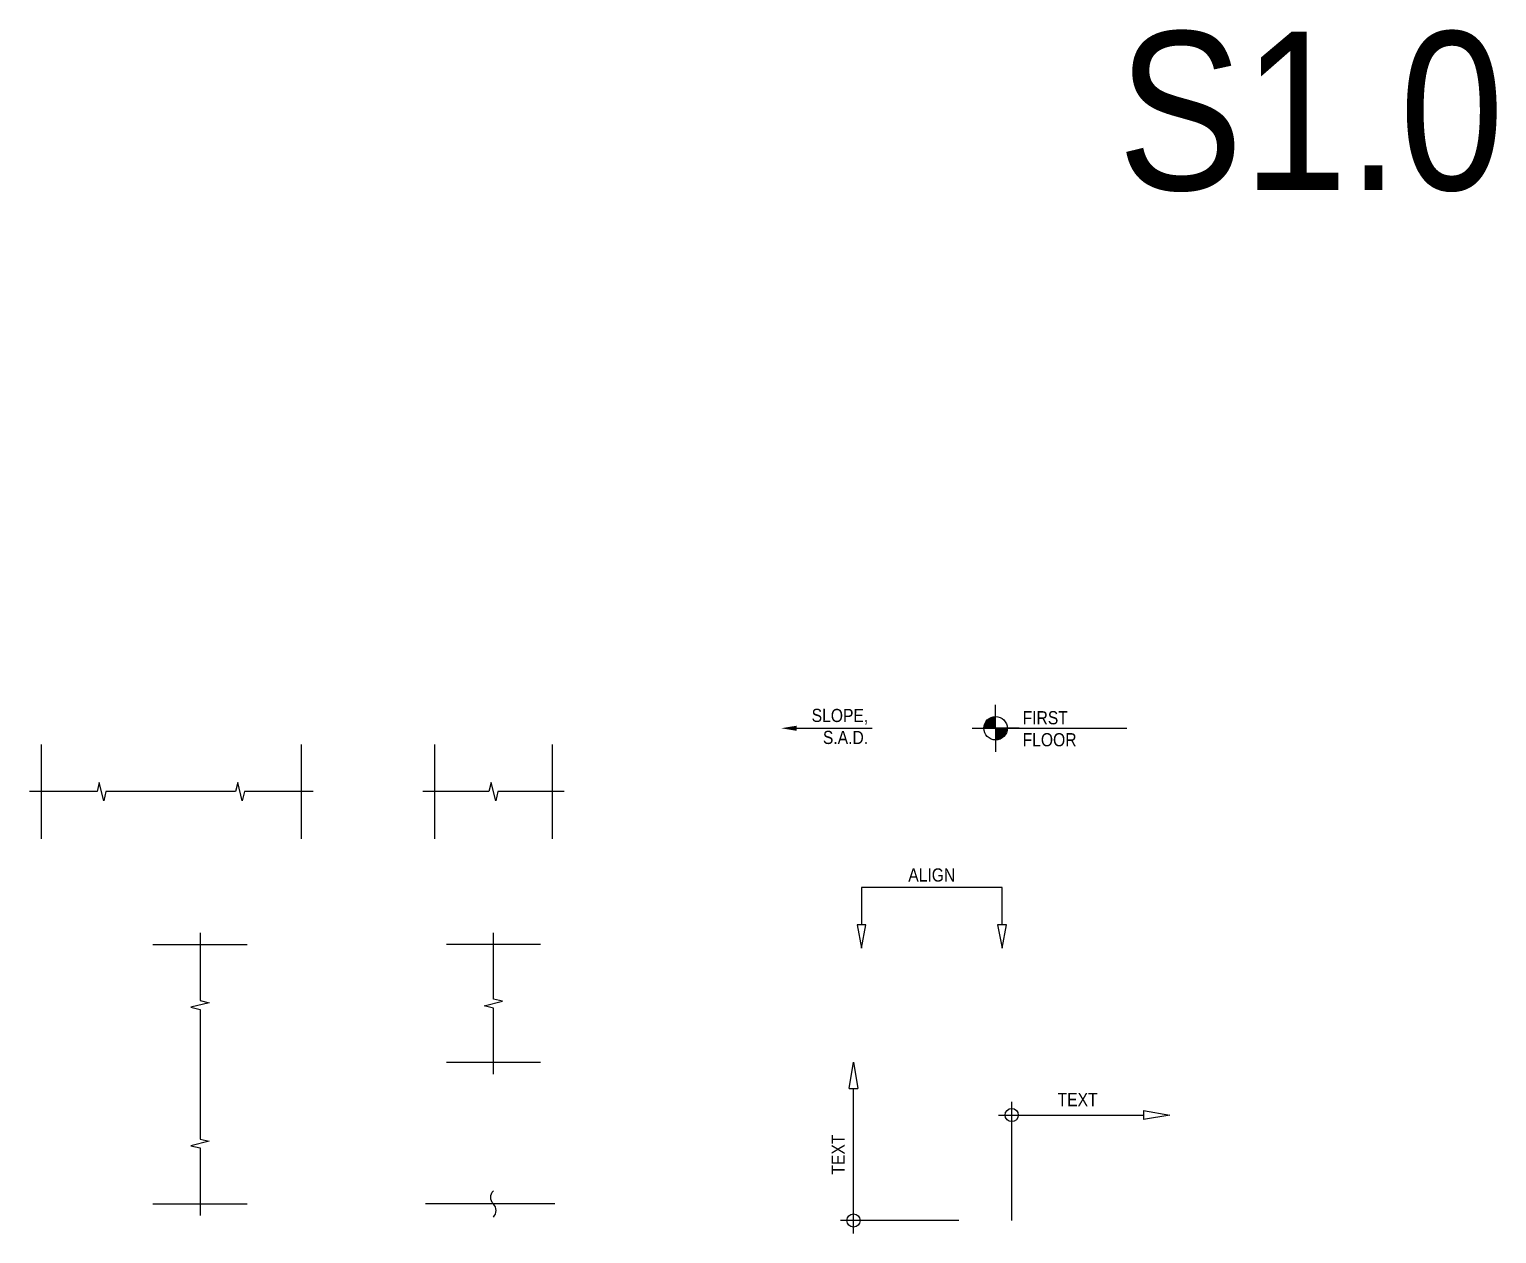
# Model space of a CAD drawing. Header units: inches. Extents: x -16404 to 14624, y -1591 to 16152.
# Drawn here: x 2294 to 2461, y -160.8 to -23.7 of the extents above; entities that cross this region are included whole.
import ezdxf
from ezdxf import colors
from ezdxf.entities.mleader import LeaderData, LeaderLine
from ezdxf.math import Vec2, Vec3

# ---------------------------------------------------------------- set-up
doc = ezdxf.new("R2010")
doc.units = ezdxf.units.IN
doc.header["$LTSCALE"] = 24
doc.header["$MEASUREMENT"] = 0
doc.layers.get('0').update_dxf_attribs({"linetype": 'CONTINUOUS'})
doc.layers.get('DefPoints').update_dxf_attribs({"color": 251, "linetype": 'CONTINUOUS'})
for name, color, linetype in [('S-ANNO-DIMS', 2, 'CONTINUOUS'), ('S-ANNO-NOTE', 4, 'CONTINUOUS'), ('S-BREAK', 2, 'CONTINUOUS')]:
    doc.layers.add(name, color=color, linetype=linetype)
doc.layers.add('S-ANNO-GRID-NONPLOT', color=251, linetype='CONTINUOUS', plot=False)
doc.layers.add('S-ANNO-NONPLOT', color=253, linetype='CONTINUOUS', plot=False)
doc.styles.add('Arial', font='arial.ttf', dxfattribs={"width": 0.85})
doc.dimstyles.new('DIM-16_Se', dxfattribs={"dimscale": 16, "dimtxt": 0.09375, "dimasz": 0.109375, "dimexe": 0.0625, "dimexo": 0.0625, "dimgap": 0.0625, "dimtad": 1, "dimdec": 4, "dimzin": 11, "dimdsep": 46, "dimlunit": 4, "dimtxsty": 'Arial', "dimblk": 'ARCHTICK', "dimcen": 0.125, "dimdle": 0.0625, "dimclrd": 256, "dimclre": 256, "dimclrt": 4, "dimadec": 0, "dimazin": 0, "dimtfac": 0.75, "dimtdec": 4, "dimtmove": 0, "dimatfit": 3, "dimfxl": 1, "dimfrac": 1, "dimtolj": 1, "dimtzin": 0, "dimarcsym": 0})

# ---------------------------------------------------------------- blocks, each defined once
blk = doc.blocks.new('ELEV-SYMB')
at = {"color": 2}
for points in [[(-2, 0), (0, 0), (0, 2)], [(2, 0), (0, 0), (0, -2)]]:
    blk.add_lwpolyline(points, dxfattribs=at)
at = {"color": 2, "const_width": 1}
for points in [[(0, 0.5, 0.414214), (-0.5, 0, 0.414214)], [(0, -0.5, 0.414214), (0.5, 0, 0.414214)]]:
    blk.add_lwpolyline(points, format="xyb", dxfattribs=at)
at = {"color": 2}
blk.add_circle((0, 0), 1, dxfattribs=at)
blk = doc.blocks.new('_Small')
at = {"color": 0, "linetype": 'ByBlock', "lineweight": -2}
blk.add_circle((0, 0), 0.25, dxfattribs=at)
blk = doc.blocks.new('_ClosedBlank')
at = {"color": 0, "linetype": 'ByBlock', "lineweight": -2}
for p, q in [((-1, 0.167), (0, 0)), ((-1, 0.167), (-1, -0.167)), ((0, 0), (-1, -0.167))]:
    blk.add_line(p, q, dxfattribs=at)
blk = doc.blocks.new('*D1106')
at = {"layer": 'DefPoints', "color": 0, "transparency": 16777216}
for p in [(2387.83, -141.27), (2387.83, -141.27), (2399.83, -159.27)]:
    blk.add_point(p, dxfattribs=at)
at = {"layer": 'S-ANNO-DIMS', "lineweight": -2, "transparency": 16777216}
for p, q in [((2387.83, -160.77), (2387.83, -144.27)), ((2399.83, -159.27), (2386.33, -159.27))]:
    blk.add_line(p, q, dxfattribs=at)
at = {"layer": 'S-ANNO-DIMS', "lineweight": -2, "transparency": 16777216, "xscale": 3, "yscale": 3, "zscale": 3}
for name, p, rotation in [('_ClosedBlank', (2387.83, -141.27), 90), ('_Small', (2387.83, -159.27), 270)]:
    blk.add_blockref(name, p, dxfattribs=dict(at, rotation=rotation))
at = {"layer": 'S-ANNO-DIMS', "color": 4, "transparency": 16777216, "insert": (2386.08, -151.77), "char_height": 1.5, "attachment_point": 5, "rotation": 90, "style": 'Arial'}
blk.add_mtext('\\A1;TEXT ', dxfattribs=at)
blk = doc.blocks.new('SE_BREAK_3IN')
at = {"layer": 'S-BREAK'}
blk.add_lwpolyline([(0, -0.375, 0.408465), (0, 0, -0.407415), (0, 0.369, -2.166217)], format="xyb", dxfattribs=at)
blk = doc.blocks.new('Se_BREAK SYMBOL')
at = {"color": 0, "linetype": 'ByBlock'}
blk.add_lwpolyline([(6, 0), (0.38, 0), (0.19, -0.78), (-0.19, 0.78), (-0.38, 0), (-6, 0)], dxfattribs=at)
blk = doc.blocks.new('*D1111')
at = {"layer": 'DefPoints', "color": 0, "transparency": 16777216}
for p in [(2423.83, -147.27), (2423.83, -147.27), (2405.83, -159.27)]:
    blk.add_point(p, dxfattribs=at)
at = {"layer": 'S-ANNO-DIMS', "lineweight": -2, "transparency": 16777216}
for p, q in [((2405.83, -159.27), (2405.83, -145.77)), ((2404.33, -147.27), (2420.83, -147.27))]:
    blk.add_line(p, q, dxfattribs=at)
at = {"layer": 'S-ANNO-DIMS', "lineweight": -2, "transparency": 16777216, "xscale": 3, "yscale": 3, "zscale": 3, "rotation": 180}
blk.add_blockref('_Small', (2405.83, -147.27), dxfattribs=at)
at = {"layer": 'S-ANNO-DIMS', "lineweight": -2, "transparency": 16777216, "xscale": 3, "yscale": 3, "zscale": 3}
blk.add_blockref('_ClosedBlank', (2423.83, -147.27), dxfattribs=at)
at = {"layer": 'S-ANNO-DIMS', "color": 4, "transparency": 16777216, "insert": (2413.33, -145.52), "char_height": 1.5, "attachment_point": 5, "style": 'Arial'}
blk.add_mtext('\\A1;TEXT ', dxfattribs=at)

msp = doc.modelspace()

# ---------------------------------------------------------------- linework, layer by layer
at = {"layer": 'S-ANNO-DIMS'}
msp.add_lwpolyline([(2405.23173, -125.63669), (2404.23173, -125.63669), (2404.73173, -128.30336), (2405.23173, -125.63669), (2404.73173, -125.63669), (2404.73173, -121.39402), (2388.73173, -121.39402), (2388.73173, -125.63669), (2388.23173, -125.63669), (2388.73173, -128.30336), (2389.23173, -125.63669), (2388.23173, -125.63669)], dxfattribs=at)
at = {"layer": 'S-ANNO-NONPLOT'}
for p, q in [((2295.36474, -105.10488), (2295.36474, -115.82488)), ((2324.97225, -105.10488), (2324.97225, -115.82488)), ((2340.1444, -105.10488), (2340.1444, -115.82488)), ((2353.5444, -105.10488), (2353.5444, -115.82488)), ((2308.09747, -127.88488), (2318.81747, -127.88488)), ((2352.2044, -127.88488), (2341.4844, -127.88488)), ((2352.2044, -141.28488), (2341.4844, -141.28488)), ((2308.09747, -157.38051), (2318.81747, -157.38051))]:
    msp.add_line(p, q, dxfattribs=at)
msp.add_lwpolyline([(2353.81733, -157.38051), (2339.11029, -157.38051)], dxfattribs=at)
at = {"layer": 'S-ANNO-NOTE', "color": 2}
msp.add_line((2401.33021, -103.26047), (2418.93661, -103.26047), dxfattribs=at)
at = {"layer": 'S-BREAK'}
for points in [[(2326.31225, -110.46488), (2318.49624, -110.46488), (2318.2426, -111.50787), (2317.73531, -109.42189), (2317.48167, -110.46488), (2302.74343, -110.46488), (2302.48979, -111.50787), (2301.9825, -109.42189), (2301.72886, -110.46488), (2294.02474, -110.46488)], [(2313.45747, -126.54488), (2313.45747, -134.249), (2314.50046, -134.50264), (2312.41448, -135.00993), (2313.45747, -135.26358), (2313.45747, -150.00181), (2314.50046, -150.25546), (2312.41448, -150.76274), (2313.45747, -151.01639), (2313.45747, -158.72051)]]:
    msp.add_lwpolyline(points, dxfattribs=at)

# ---------------------------------------------------------------- block references
at = {"layer": 'S-ANNO-NOTE', "xscale": 1.333333333333333, "yscale": 1.333333333333333, "zscale": 1.333333333333333}
msp.add_blockref('ELEV-SYMB', (2403.99688, -103.26047), dxfattribs=at)
at = {"layer": 'S-BREAK'}
for name, p, xscale, yscale, zscale in [('Se_BREAK SYMBOL', (2346.8444, -110.46488), 1.34, 1.34, 1.34), ('SE_BREAK_3IN', (2346.8444, -157.38051), 4.02, 4.02, 4.02)]:
    msp.add_blockref(name, p, dxfattribs=dict(at, xscale=xscale, yscale=yscale, zscale=zscale))
at = {"layer": 'S-BREAK', "xscale": 1.34, "yscale": 1.34, "zscale": 1.34, "rotation": 270}
msp.add_blockref('Se_BREAK SYMBOL', (2346.8444, -134.58488), dxfattribs=at)

# ---------------------------------------------------------------- texts
at = {"layer": 'S-ANNO-GRID-NONPLOT', "color": 191, "insert": (2461.85768, -24), "char_height": 18, "width": 59.0975878, "attachment_point": 3, "style": 'Arial'}
msp.add_mtext('S1.0', dxfattribs=at)
at = {"layer": 'S-ANNO-NOTE', "insert": (2389.49958, -101.06741), "char_height": 1.5, "width": 7.7356546, "attachment_point": 3, "rotation": 359.8065106, "style": 'Arial'}
msp.add_mtext('SLOPE, S.A.D.', dxfattribs=at)
at = {"layer": 'S-ANNO-NOTE', "char_height": 1.5, "style": 'Arial'}
for s, insert, width, attachment_point in [('FIRST\\PFLOOR', (2407.07253, -101.31475), 24.0155425, 1), ('ALIGN', (2396.73173, -120.72735), 6.4612172, 8)]:
    msp.add_mtext(s, dxfattribs=dict(at, insert=insert, width=width, attachment_point=attachment_point))

# ---------------------------------------------------------------- dimensions: what is measured, and where the dimension line sits
at = {"layer": 'S-ANNO-DIMS'}
for base, p1, p2, angle, picture, middle in [((2387.82603, -141.26992), (2399.82603, -159.26992), (2387.82603, -141.26992), 270, '*D1106', (2386.07603, -151.76992)), ((2423.82603, -147.26992), (2405.82603, -159.26992), (2423.82603, -147.26992), 180, '*D1111', (2413.32603, -145.51992))]:
    dim = msp.add_linear_dim(base=base, p1=p1, p2=p2, angle=angle, text='TEXT ', dimstyle='DIM-16_Se', override={"dimasz": 0.1875, "dimexe": 0.09375, "dimexo": 0, "dimblk1": 'Small', "dimblk2": 'ClosedBlank', "dimsah": 1, "dimdle": 0.09375, "dimse2": 1}, dxfattribs=at)
    dim.commit()
    dim.dimension.update_dxf_attribs({"geometry": picture, "text_midpoint": middle})

# ---------------------------------------------------------------- leaders
at = {"layer": 'S-ANNO-NOTE'}
ml = msp.add_multileader_mtext('Standard', dxfattribs=at)
ml.set_content('', color=4, style='Arial')
ml.set_leader_properties(color=2)
ml.build(insert=Vec2(0, 0))
ml.multileader.update_dxf_attribs({"has_dogleg": 0, "dogleg_length": 1.21451, "arrow_head_size": 1.75, "scale": 16})
ctx = ml.context
ctx.base_point, ctx.scale, ctx.char_height, ctx.arrow_head_size, ctx.landing_gap_size, ctx.plane_origin, ctx.plane_x_axis, ctx.plane_y_axis = Vec3(2392.84417, -103.26047), 16, 1.5, 1.75, 1.44, Vec3(2380.63677, -96.22987), Vec3(-1, 0), Vec3(0, -1)
ctx.text_align_type = 2
notes = []
notes.append((ctx, [(0, (1, 1, 0), (2387.42834, -103.26047), (1, 0), 2.53583, [(0, [(2379.59023, -103.26047)], 0, [])])]))
ctx.mtext.insert, ctx.mtext.text_direction, ctx.mtext.rotation, ctx.mtext.alignment, ctx.mtext.flow_direction = Vec3(2391.40417, -104.01047), Vec3(-1, 0), 3.141592654, 3, 5
for ctx, leaders in notes:
    for number, flags, end, landing, length, lines in leaders:
        leader = LeaderData()
        leader.index, (leader.has_last_leader_line, leader.has_dogleg_vector, leader.attachment_direction) = number, flags
        leader.last_leader_point, leader.dogleg_vector, leader.dogleg_length = Vec3(end), Vec3(landing), length
        for number, points, colour, breaks in lines:
            line = LeaderLine()
            line.index, line.vertices, line.color, line.breaks = number, Vec3.list(points), colors.encode_raw_color(colour), breaks
            leader.lines.append(line)
        ctx.leaders.append(leader)

doc.saveas('drawing.dxf')
